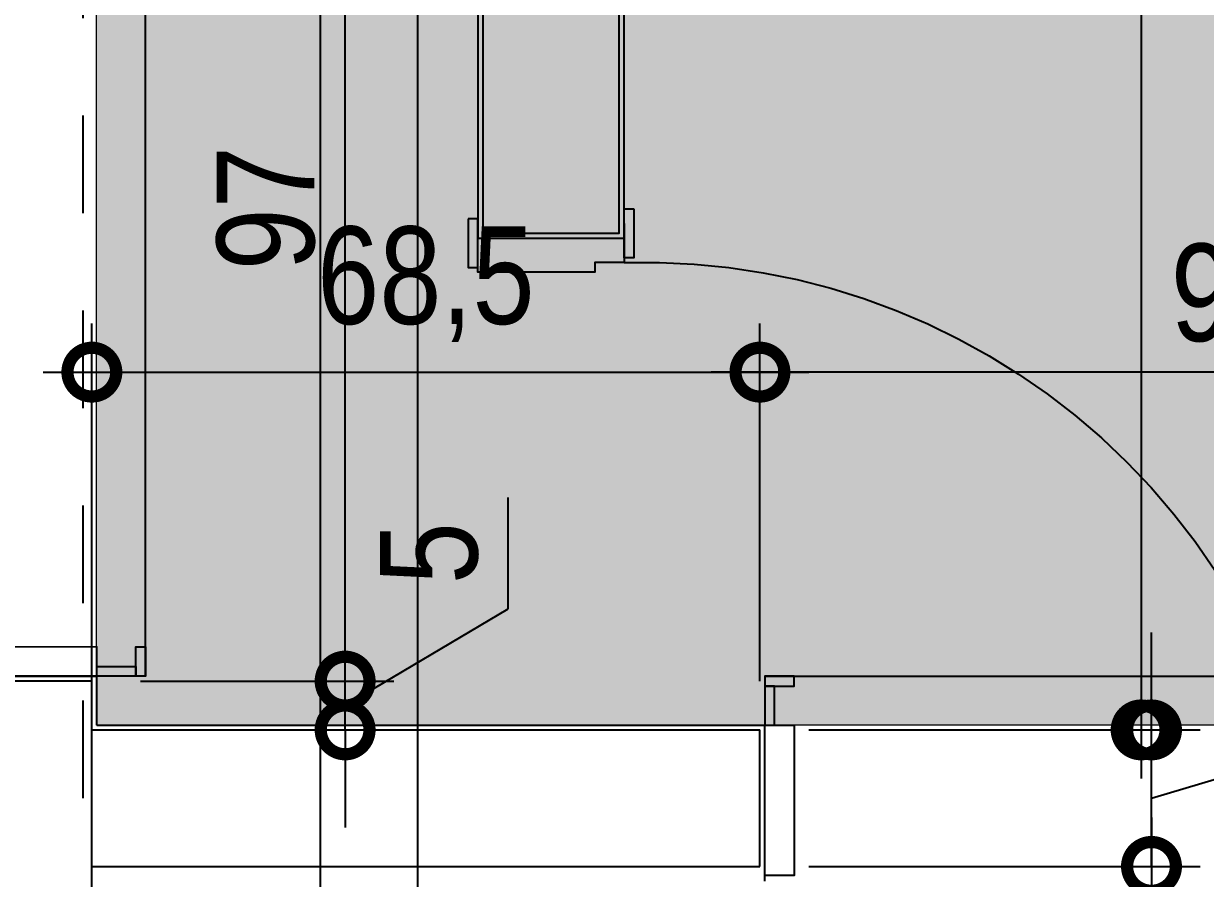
# Model space of a CAD drawing. Header units: metres. Extents: x -41 to 570, y -54 to 184.
# Drawn here: x -17.971 to -16.759, y 49.268 to 50.144 of the extents above; entities that cross this region are included whole.
import ezdxf
from ezdxf.xclip import XClip

# ---------------------------------------------------------------- set-up
doc = ezdxf.new("R2010")
doc.units = ezdxf.units.M
doc.header["$XCLIPFRAME"] = 0
for name, pattern in [('DASHEDX2', [1.5, 1, -0.5]), ('PUC$0$DASHEDX2', [1.5, 1, -0.5]), ('PUC$0$HIDDEN2', [0.1875, 0.125, -0.0625])]:
    doc.linetypes.add(name, pattern=pattern)
for name, color, linetype in [('1', 232, 'DASHEDX2'), ('ARQ-DIM', 2, 'Continuous'), ('PUC$0$ARQ-ALV ACAB', 4, 'Continuous'), ('PUC$0$ARQ-ALV OSSO', 5, 'Continuous'), ('PUC$0$ARQ-CAX', 1, 'Continuous'), ('PUC$0$ARQ-CAX @ 1', 1, 'Continuous'), ('PUC$0$ARQ-PRJ', 7, 'PUC$0$DASHEDX2')]:
    doc.layers.add(name, color=color, linetype=linetype)
doc.layers.add('PUC$0$ARQ-FORRO', color=9, linetype='Continuous', lineweight=5)
doc.styles.add('Adesa', font='ARIALN.TTF')
doc.dimstyles.new('ADESA 1-0050', dxfattribs={"dimtxt": 0.1, "dimasz": 0.1, "dimexe": 0.05, "dimexo": 0.05, "dimgap": 0.03, "dimtad": 1, "dimdec": 1, "dimlfac": 100, "dimzin": 12, "dimtxsty": 'Adesa', "dimblk": 'DOTSMALL', "dimcen": 1, "dimdle": 0.05, "dimclrd": 1, "dimclre": 1, "dimclrt": 256, "dimazin": 3, "dimtm": 1e-09, "dimtfac": 1, "dimtdec": 1, "dimtmove": 1, "dimatfit": 0, "dimldrblk": 'DOTSMALL', "dimfxl": 0.8, "dimtvp": 2, "dimtolj": 1, "dimtzin": 0, "dimarcsym": 0})

# ---------------------------------------------------------------- blocks, each defined once
blk = doc.blocks.new('*U3357')
for points in [[(-0.765, 0.01), (-0.715, 0.01), (-0.715, 0), (-0.765, 0)], [(0.045, 0.01), (-0.005, 0.01), (-0.005, 0), (0.045, 0)], [(-0.775, -0.16), (-0.725, -0.16), (-0.725, -0.15), (-0.775, -0.15)], [(0, -0.15), (0, -0.87), (-0.03, -0.87), (-0.03, -0.15)], [(0.055, -0.16), (0.005, -0.16), (0.005, -0.15), (0.055, -0.15)]]:
    blk.add_lwpolyline(points, close=True)
for points in [[(-0.76, -0.15), (-0.72, -0.15), (-0.72, -0.12), (-0.71, -0.12), (-0.71, 0), (-0.745, 0), (-0.745, -0.15)], [(0.04, -0.15), (0, -0.15), (0, -0.12), (-0.01, -0.12), (-0.01, 0), (0.025, 0), (0.025, -0.15)]]:
    blk.add_lwpolyline(points)
at = {"layer": 'PUC$0$ARQ-PRJ'}
blk.add_arc((-0.0208, -0.1708), 0.6995, 178.2986, 271.7014, dxfattribs=at)
blk = doc.blocks.new('PUC$0$pl apto tipo 2 puc')
at = {"layer": 'PUC$0$ARQ-ALV ACAB'}
blk.add_lwpolyline([(-17.3641, 2.8554), (-17.2391, 2.8554), (-17.2391, 3.0254), (-18.9288, 3.0251), (-18.9288, 2.8554), (-17.5141, 2.8554), (-17.5141, -0.0745), (-17.3641, -0.0745)], close=True, dxfattribs=at)
at = {"layer": 'PUC$0$ARQ-ALV OSSO'}
blk.add_lwpolyline([(-17.3691, 2.8604), (-17.2691, 2.8604), (-17.2691, 3.0004), (-18.8988, 3.0004), (-18.8988, 2.8604), (-17.5091, 2.8604), (-17.5091, -0.0695), (-17.3691, -0.0695), (-17.3691, 2.8604)], dxfattribs=at)
at = {"layer": 'PUC$0$ARQ-CAX @ 1', "xscale": -1.000000000000003, "rotation": 90}
blk.add_blockref('*U3357', (-17.5141, -0.8195), dxfattribs=at)
blk = doc.blocks.new('PUC$0$A$C3DDA30F3')
for points in [[(0.03, 0.22), (0, 0.22), (0, 0.21), (0.03, 0.21)], [(0.01, 0.21), (0, 0.21), (0, 0.17), (0.01, 0.17)], [(0.83, 0.205), (1.78, 0.205), (1.78, 0.175), (0.83, 0.175)], [(0, 0.17), (0.03, 0.17), (0.03, 0.0155), (0, 0.0155)], [(0.93, 0.17), (0.96, 0.17), (0.96, 0.0155), (0.93, 0.0155)]]:
    blk.add_lwpolyline(points, close=True)
at = {"layer": 'PUC$0$ARQ-PRJ'}
for points in [[(0, 0.22), (1.91, 0.22)], [(1.91, 0.17), (1.91, 0.17), (1.91, 0.22)]]:
    blk.add_lwpolyline(points, dxfattribs=at)
blk = doc.blocks.new('PUC$0$pl forro pcd 4')
at = {"layer": 'PUC$0$ARQ-FORRO'}
h = blk.add_hatch(color=256, dxfattribs=at)
h.dxf.hatch_style = 1
h.paths.add_polyline_path([(-10.33, 1.34), (-7.3888, 1.34), (-7.3888, -2.0894), (-10.33, -2.0894)])
blk.add_lwpolyline([(-10.33, 1.34), (-7.3888, 1.34), (-7.3888, -2.0894), (-10.33, -2.0894)], close=True, dxfattribs=at)
blk = doc.blocks.new('PUC$0$A$C27047b9f')
at = {"layer": 'PUC$0$ARQ-PRJ', "linetype": 'PUC$0$HIDDEN2', "ltscale": 50}
for p, q in [((2.6167, 3.6752), (2.6167, -0.9904, 0)), ((2.7167, 3.6752), (2.7167, -0.9992))]:
    blk.add_line(p, q, dxfattribs=at)
blk = doc.blocks.new('PUC')
at = {"layer": 'PUC$0$ARQ-ALV ACAB'}
for q in [(17.2111, -49.425, 0), (17.8961, -49.475, 0)]:
    blk.add_line((17.8961, -49.425, 0), q, dxfattribs=at)
blk.add_lwpolyline([(17.2111, -49.265), (17.2111, -49.425)], dxfattribs=at)
at = {"layer": 'PUC$0$ARQ-ALV ACAB', "elevation": 0}
blk.add_lwpolyline([(17.8961, -49.475), (18.0461, -49.475)], dxfattribs=at)
at = {"layer": 'PUC$0$ARQ-ALV OSSO'}
for p, q in [((17.9011, -47.6899, 0), (17.9011, -49.47, 0)), ((17.9011, -49.28, 0), (17.2161, -49.28, 0)), ((17.9011, -49.42, 0), (17.2161, -49.42, 0))]:
    blk.add_line(p, q, dxfattribs=at)
blk.add_lwpolyline([(17.2161, -49.28), (17.2161, -49.42)], dxfattribs=at)
at = {"layer": 'PUC$0$ARQ-ALV OSSO', "elevation": 0}
blk.add_lwpolyline([(17.9011, -49.47), (18.0411, -49.47)], dxfattribs=at)
blk.add_blockref('PUC$0$A$C27047b9f', (14.95, -52, 0))
at = {"layer": 'PUC$0$ARQ-ALV OSSO', "rotation": 180}
blk.add_blockref('PUC$0$pl apto tipo 2 puc', (-0.0088, -49.9988, 0), dxfattribs=at)
at = {"layer": 'PUC$0$ARQ-CAX', "rotation": 179.9933788427209}
blk.add_blockref('PUC$0$A$C3DDA30F3', (17.2111, -49.255, 0), dxfattribs=at)
at = {"layer": 'PUC$0$ARQ-CAX', "xscale": -1, "rotation": 90.00662115727917}
blk.add_blockref('PUC$0$A$C3DDA30F3', (18.0661, -49.475, 0), dxfattribs=at)
at = {"layer": 'PUC$0$ARQ-FORRO'}
blk.add_blockref('PUC$0$pl forro pcd 4', (25.285, -50.7649, 0), dxfattribs=at)
blk = doc.blocks.new('_DotSmall')
at = {"color": 0, "linetype": 'ByBlock', "const_width": 0.5}
blk.add_lwpolyline([(-0.0625, 0, 1), (0.0625, 0, 1)], format="xyb", close=True, dxfattribs=at)
blk = doc.blocks.new('*D350')
at = {"layer": 'ARQ-DIM', "color": 1, "lineweight": -2, "transparency": 16777216}
for p, q in [((-17.9011, 49.47), (-17.9011, 49.8369)), ((-17.2161, 49.47), (-17.2161, 49.8369)), ((-17.9511, 49.7869), (-17.1661, 49.7869))]:
    blk.add_line(p, q, dxfattribs=at)
at = {"layer": 'Defpoints', "color": 0, "transparency": 16777216}
for p in [(-17.2161, 49.7869), (-17.9011, 49.42, 0), (-17.2161, 49.42, 0)]:
    blk.add_point(p, dxfattribs=at)
at = {"layer": 'ARQ-DIM', "color": 1, "lineweight": -2, "transparency": 16777216, "xscale": 0.1, "yscale": 0.1, "zscale": 0.1, "rotation": 180}
blk.add_blockref('_DotSmall', (-17.9011, 49.7869), dxfattribs=at)
at = {"layer": 'ARQ-DIM', "color": 1, "lineweight": -2, "transparency": 16777216, "xscale": 0.1, "yscale": 0.1, "zscale": 0.1}
blk.add_blockref('_DotSmall', (-17.2161, 49.7869), dxfattribs=at)
at = {"layer": 'ARQ-DIM', "transparency": 16777216, "insert": (-17.5586, 49.877), "char_height": 0.1, "attachment_point": 5, "style": 'Adesa'}
blk.add_mtext('\\A1;68,5', dxfattribs=at)
blk = doc.blocks.new('*D351')
at = {"layer": 'ARQ-DIM', "color": 1, "lineweight": -2, "transparency": 16777216}
for p, q in [((-17.2161, 49.47), (-17.2161, 49.8369)), ((-16.2461, 49.47), (-16.2461, 49.8369)), ((-16.1961, 49.7869), (-17.2661, 49.7869))]:
    blk.add_line(p, q, dxfattribs=at)
at = {"layer": 'Defpoints', "color": 0, "transparency": 16777216}
for p in [(-17.2161, 49.7869), (-17.2161, 49.42, 0), (-16.2461, 49.42, 0)]:
    blk.add_point(p, dxfattribs=at)
at = {"layer": 'ARQ-DIM', "color": 1, "lineweight": -2, "transparency": 16777216, "xscale": 0.1, "yscale": 0.1, "zscale": 0.1, "rotation": 180}
blk.add_blockref('_DotSmall', (-17.2161, 49.7869), dxfattribs=at)
at = {"layer": 'ARQ-DIM', "color": 1, "lineweight": -2, "transparency": 16777216, "xscale": 0.1, "yscale": 0.1, "zscale": 0.1}
blk.add_blockref('_DotSmall', (-16.2461, 49.7869), dxfattribs=at)
at = {"layer": 'ARQ-DIM', "transparency": 16777216, "insert": (-16.7311, 49.868), "char_height": 0.1, "attachment_point": 5, "style": 'Adesa'}
blk.add_mtext('\\A1;97', dxfattribs=at)
blk = doc.blocks.new('*D361')
at = {"layer": 'ARQ-DIM', "color": 1, "lineweight": -2, "transparency": 16777216}
for p, q in [((-16.8146, 49.33), (-16.8146, 47.6399)), ((-17.1661, 49.28), (-16.7646, 49.28)), ((-16.868, 47.6899), (-16.7646, 47.6899))]:
    blk.add_line(p, q, dxfattribs=at)
at = {"layer": 'Defpoints', "color": 0, "transparency": 16777216}
for p in [(-17.2161, 49.28), (-16.918, 47.6899, 0), (-16.8146, 47.6899)]:
    blk.add_point(p, dxfattribs=at)
at = {"layer": 'ARQ-DIM', "color": 1, "lineweight": -2, "transparency": 16777216, "xscale": 0.1, "yscale": 0.1, "zscale": 0.1}
for p, rotation in [((-16.8146, 49.28), 90), ((-16.8146, 47.6899), 270)]:
    blk.add_blockref('_DotSmall', p, dxfattribs=dict(at, rotation=rotation))
at = {"layer": 'ARQ-DIM', "transparency": 16777216, "insert": (-16.8957, 48.485), "char_height": 0.1, "attachment_point": 5, "rotation": 90, "style": 'Adesa'}
blk.add_mtext('\\A1;159', dxfattribs=at)
blk = doc.blocks.new('*D362')
at = {"layer": 'ARQ-DIM', "color": 1, "lineweight": -2, "transparency": 16777216}
for p, q in [((-17.4742, 49.544), (-17.4742, 49.6583)), ((-17.6414, 49.47), (-17.6414, 49.57)), ((-17.6414, 49.445), (-17.4742, 49.544)), ((-17.8511, 49.47), (-17.5914, 49.47)), ((-17.6414, 49.42), (-17.6414, 49.47)), ((-17.6414, 49.42), (-17.6414, 49.47)), ((-17.8511, 49.42), (-17.5914, 49.42)), ((-17.6414, 49.42), (-17.6414, 49.32))]:
    blk.add_line(p, q, dxfattribs=at)
at = {"layer": 'Defpoints', "color": 0, "transparency": 16777216}
for p in [(-17.9011, 49.47, 0), (-17.6414, 49.47), (-17.9011, 49.42, 0)]:
    blk.add_point(p, dxfattribs=at)
at = {"layer": 'ARQ-DIM', "color": 1, "lineweight": -2, "transparency": 16777216, "xscale": 0.1, "yscale": 0.1, "zscale": 0.1}
for p, rotation in [((-17.6414, 49.47), 270), ((-17.6414, 49.42), 90)]:
    blk.add_blockref('_DotSmall', p, dxfattribs=dict(at, rotation=rotation))
at = {"layer": 'ARQ-DIM', "transparency": 16777216, "insert": (-17.555, 49.6012), "char_height": 0.1, "attachment_point": 5, "rotation": 90, "style": 'Adesa'}
blk.add_mtext('\\A1;5', dxfattribs=at)
blk = doc.blocks.new('*D363')
at = {"layer": 'ARQ-DIM', "color": 1, "lineweight": -2, "transparency": 16777216}
for p, q in [((-17.6414, 49.42), (-17.6414, 50.49)), ((-17.8511, 50.44), (-17.5914, 50.44)), ((-17.8511, 49.47), (-17.5914, 49.47))]:
    blk.add_line(p, q, dxfattribs=at)
at = {"layer": 'Defpoints', "color": 0, "transparency": 16777216}
for p in [(-17.9011, 50.44, 0), (-17.6414, 50.44), (-17.9011, 49.47, 0)]:
    blk.add_point(p, dxfattribs=at)
at = {"layer": 'ARQ-DIM', "color": 1, "lineweight": -2, "transparency": 16777216, "xscale": 0.1, "yscale": 0.1, "zscale": 0.1}
for p, rotation in [((-17.6414, 50.44), 90), ((-17.6414, 49.47), 270)]:
    blk.add_blockref('_DotSmall', p, dxfattribs=dict(at, rotation=rotation))
at = {"layer": 'ARQ-DIM', "transparency": 16777216, "insert": (-17.7224, 49.955), "char_height": 0.1, "attachment_point": 5, "rotation": 90, "style": 'Adesa'}
blk.add_mtext('\\A1;97', dxfattribs=at)
blk = doc.blocks.new('*D386')
at = {"layer": 'ARQ-DIM', "color": 1, "lineweight": -2, "transparency": 16777216}
for p, q in [((-16.8252, 52.91), (-16.8252, 49.37)), ((-17.3103, 52.86), (-16.7752, 52.86)), ((-17.1661, 49.42), (-16.7752, 49.42))]:
    blk.add_line(p, q, dxfattribs=at)
at = {"layer": 'Defpoints', "color": 0, "transparency": 16777216}
for p in [(-17.3603, 52.86, 0), (-17.2161, 49.42, 0), (-16.8252, 49.42)]:
    blk.add_point(p, dxfattribs=at)
at = {"layer": 'ARQ-DIM', "color": 1, "lineweight": -2, "transparency": 16777216, "xscale": 0.1, "yscale": 0.1, "zscale": 0.1}
for p, rotation in [((-16.8252, 52.86), 90), ((-16.8252, 49.42), 270)]:
    blk.add_blockref('_DotSmall', p, dxfattribs=dict(at, rotation=rotation))
at = {"layer": 'ARQ-DIM', "transparency": 16777216, "insert": (-16.9063, 51.14), "char_height": 0.1, "attachment_point": 5, "rotation": 90, "style": 'Adesa'}
blk.add_mtext('\\A1;344', dxfattribs=at)
blk = doc.blocks.new('*D116')
at = {"layer": 'ARQ-DIM', "color": 1, "lineweight": -2, "transparency": 16777216}
for p, q in [((-16.569, 49.4237), (-16.569, 49.5931)), ((-16.8146, 49.42), (-16.8146, 49.52)), ((-16.9908, 49.42), (-16.7646, 49.42)), ((-16.8146, 49.35), (-16.569, 49.4237)), ((-16.8146, 49.28), (-16.8146, 49.42)), ((-16.8146, 49.28), (-16.8146, 49.42)), ((-16.9908, 49.28), (-16.7646, 49.28)), ((-16.8146, 49.28), (-16.8146, 49.18))]:
    blk.add_line(p, q, dxfattribs=at)
at = {"layer": 'Defpoints', "color": 0, "transparency": 16777216}
for p in [(-17.0408, 49.42), (-16.8146, 49.42), (-17.0408, 49.28)]:
    blk.add_point(p, dxfattribs=at)
at = {"layer": 'ARQ-DIM', "color": 1, "lineweight": -2, "transparency": 16777216, "xscale": 0.1, "yscale": 0.1, "zscale": 0.1}
for p, rotation in [((-16.8146, 49.42), 270), ((-16.8146, 49.28), 90)]:
    blk.add_blockref('_DotSmall', p, dxfattribs=dict(at, rotation=rotation))
at = {"layer": 'ARQ-DIM', "transparency": 16777216, "insert": (-16.6492, 49.5084), "char_height": 0.1, "attachment_point": 5, "rotation": 90, "style": 'Adesa'}
blk.add_mtext('\\A1;14', dxfattribs=at)
blk = doc.blocks.new('est-lo-08-6sa-r00')
at = {"layer": '1'}
blk.add_line((-1589.265385, -842.099628), (-1741.405862, -477.573402), dxfattribs=at)

msp = doc.modelspace()

# ---------------------------------------------------------------- block references
at = {"linetype": 'Continuous'}
ref = msp.add_blockref('est-lo-08-6sa-r00', (0, 50), dxfattribs=dict(at, xscale=0.01, yscale=0.01, zscale=0.01, rotation=337.346050855639))
XClip(ref).set_block_clipping_path([(-3617.8293247107, -1968.6238684088), (2309.2219967837, 505.1199023612), (1831.3677091607, 1650.0512895176), (-4095.6836123336, -823.6924812524)])
at = {"rotation": 180}
msp.add_blockref('PUC', (0, 0), dxfattribs=at)

# ---------------------------------------------------------------- dimensions: what is measured, and where the dimension line sits
at = {"layer": 'ARQ-DIM'}
dim = msp.add_linear_dim(base=(-16.8252, 49.42), p1=(-17.3603, 52.86, 0), p2=(-17.2161, 49.42, 0), angle=90, dimstyle='ADESA 1-0050', override={"dimdec": 0}, dxfattribs=at)
dim.commit()
dim.dimension.update_dxf_attribs({"geometry": '*D386', "text_midpoint": (-16.9063, 51.14)})
for base, p1, p2, angle, picture, middle in [((-17.6414, 50.44), (-17.9011, 49.47, 0), (-17.9011, 50.44, 0), 90, '*D363', (-17.7224, 49.955)), ((-16.8146, 49.42), (-17.0408, 49.28), (-17.0408, 49.42), 270, '*D116', (-16.6492, 49.4537)), ((-16.8146, 47.6899), (-17.2161, 49.28), (-16.918, 47.6899, 0), 90, '*D361', (-16.8957, 48.485))]:
    dim = msp.add_linear_dim(base=base, p1=p1, p2=p2, angle=angle, dimstyle='ADESA 1-0050', dxfattribs=at)
    dim.commit()
    dim.dimension.update_dxf_attribs({"geometry": picture, "text_midpoint": middle})
for p1, picture, middle in [((-17.9011, 49.42, 0), '*D350', (-17.5586, 49.877)), ((-16.2461, 49.42, 0), '*D351', (-16.7311, 49.868))]:
    dim = msp.add_linear_dim(base=(-17.2161, 49.7869), p1=p1, p2=(-17.2161, 49.42, 0), dimstyle='ADESA 1-0050', dxfattribs=at)
    dim.commit()
    dim.dimension.update_dxf_attribs({"geometry": picture, "text_midpoint": middle})
dim = msp.add_linear_dim(base=(-17.6414, 49.47), p1=(-17.9011, 49.42, 0), p2=(-17.9011, 49.47, 0), angle=90, dimstyle='ADESA 1-0050', dxfattribs=at)
dim.commit()
dim.dimension.update_dxf_attribs({"geometry": '*D362', "text_midpoint": (-17.4742, 49.574), "dimtype": 160})

doc.saveas('drawing.dxf')
